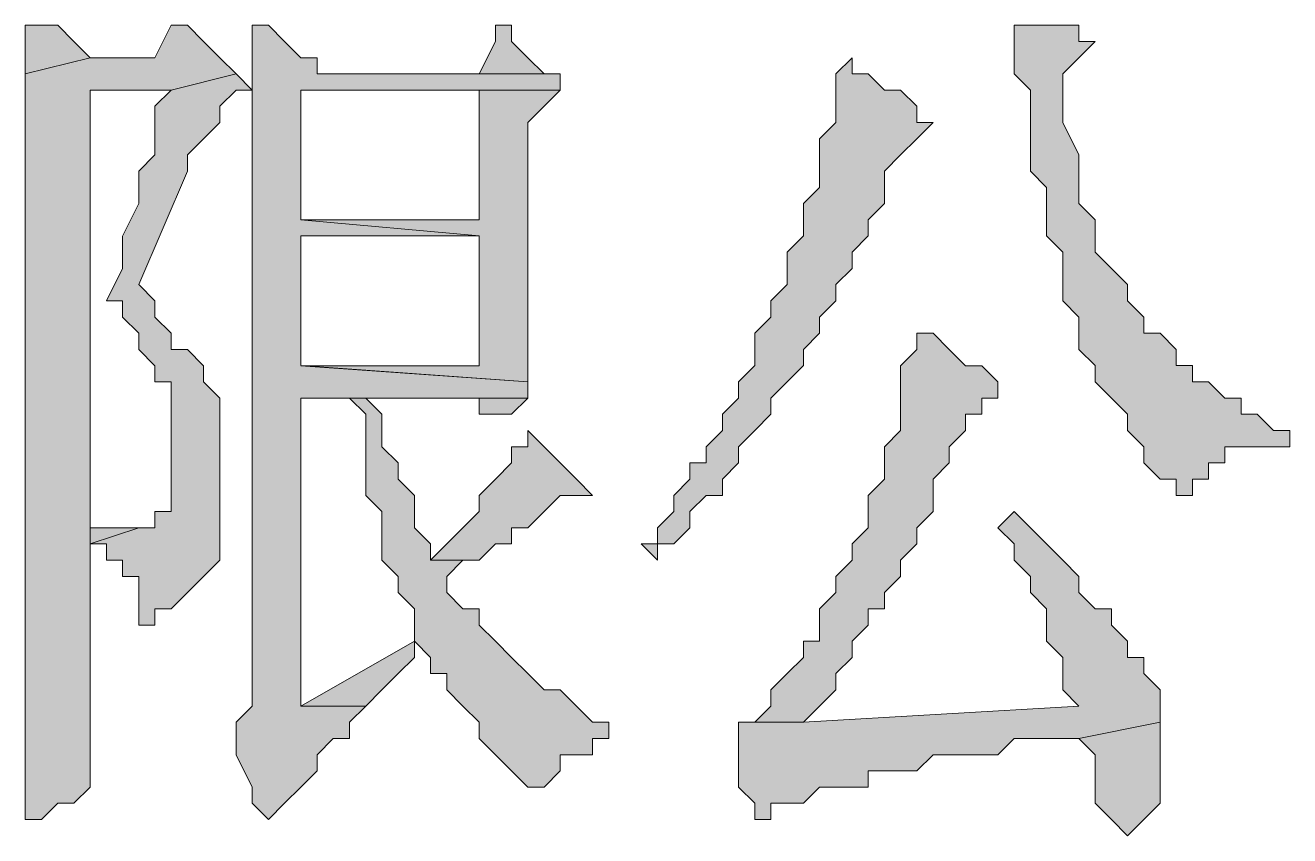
# Model space of a CAD drawing. Header units: millimetres. Extents: x 6 to 291, y 4 to 206.
# Drawn here: x 125.222 to 128.524, y 10.16 to 12.277 of the extents above; entities that cross this region are included whole.
import ezdxf

# ---------------------------------------------------------------- set-up
doc = ezdxf.new("R2010")
doc.units = ezdxf.units.MM
doc.layers.add('C00-00-00', color=7, linetype='Continuous')

msp = doc.modelspace()

# ---------------------------------------------------------------- hatches: boundary and pattern name
at = {"layer": 'C00-00-00'}
h = msp.add_hatch(color=256, dxfattribs=at)
h.dxf.hatch_style = 2
h.paths.add_polyline_path([(125.222, 12.276673), (125.222, 12.149673), (125.391333, 12.192006), (125.349, 12.23434), (125.306666, 12.276673), (125.264333, 12.276673)])
h = msp.add_hatch(color=256, dxfattribs=at)
h.dxf.hatch_style = 2
h.paths.add_polyline_path([(125.222, 12.276673), (125.222, 12.149673), (125.391333, 12.192006), (125.349, 12.23434), (125.306666, 12.276673), (125.264333, 12.276673)])
h = msp.add_hatch(color=256, dxfattribs=at)
h.dxf.hatch_style = 2
h.paths.add_polyline_path([(125.645335, 12.276673), (125.603001, 12.276673), (125.560668, 12.192006), (125.391335, 12.192006), (125.222001, 12.149673), (125.222001, 10.20234), (125.264335, 10.20234), (125.306668, 10.244673), (125.349001, 10.244673), (125.391335, 10.287006), (125.391335, 12.10734), (125.603001, 12.10734), (125.772335, 12.149673), (125.730001, 12.192006), (125.687668, 12.23434)])
h = msp.add_hatch(color=256, dxfattribs=at)
h.dxf.hatch_style = 2
h.paths.add_polyline_path([(125.645335, 12.276673), (125.603001, 12.276673), (125.560668, 12.192006), (125.391335, 12.192006), (125.222001, 12.149673), (125.222001, 10.20234), (125.264335, 10.20234), (125.306668, 10.244673), (125.349001, 10.244673), (125.391335, 10.287006), (125.391335, 12.10734), (125.603001, 12.10734), (125.772335, 12.149673), (125.730001, 12.192006), (125.687668, 12.23434)])
h = msp.add_hatch(color=256, dxfattribs=at)
h.dxf.hatch_style = 2
h.paths.add_polyline_path([(125.814664, 12.276673), (125.814664, 10.498673), (125.77233, 10.45634), (125.77233, 10.414006), (125.77233, 10.371673), (125.814664, 10.287006), (125.814664, 10.244673), (125.856997, 10.20234), (125.89933, 10.244673), (125.941664, 10.287006), (125.983997, 10.32934), (125.983997, 10.371673), (126.02633, 10.414006), (126.068664, 10.414006), (126.068664, 10.45634), (126.110997, 10.498673), (125.941664, 10.498673), (125.941664, 11.303006), (126.53433, 11.303006), (126.53433, 11.34534), (125.941664, 11.387673), (125.941664, 11.72634), (126.40733, 11.72634), (125.941664, 11.768673), (125.941664, 12.10734), (126.40733, 12.10734), (126.618997, 12.10734), (126.618997, 12.149673), (126.576664, 12.149673), (125.983997, 12.149673), (125.983997, 12.192006), (125.941664, 12.192006), (125.89933, 12.23434), (125.856997, 12.276673)])
h = msp.add_hatch(color=256, dxfattribs=at)
h.dxf.hatch_style = 2
h.paths.add_polyline_path([(125.814664, 12.276673), (125.814664, 10.498673), (125.77233, 10.45634), (125.77233, 10.414006), (125.77233, 10.371673), (125.814664, 10.287006), (125.814664, 10.244673), (125.856997, 10.20234), (125.89933, 10.244673), (125.941664, 10.287006), (125.983997, 10.32934), (125.983997, 10.371673), (126.02633, 10.414006), (126.068664, 10.414006), (126.068664, 10.45634), (126.110997, 10.498673), (125.941664, 10.498673), (125.941664, 11.303006), (126.53433, 11.303006), (126.53433, 11.34534), (125.941664, 11.387673), (125.941664, 11.72634), (126.40733, 11.72634), (125.941664, 11.768673), (125.941664, 12.10734), (126.40733, 12.10734), (126.618997, 12.10734), (126.618997, 12.149673), (126.576664, 12.149673), (125.983997, 12.149673), (125.983997, 12.192006), (125.941664, 12.192006), (125.89933, 12.23434), (125.856997, 12.276673)])
h = msp.add_hatch(color=256, dxfattribs=at)
h.dxf.hatch_style = 2
h.paths.add_polyline_path([(126.44967, 12.276673), (126.44967, 12.23434), (126.407337, 12.149673), (125.984003, 12.149673), (126.57667, 12.149673), (126.534337, 12.192006), (126.492003, 12.23434), (126.492003, 12.276673)])
h = msp.add_hatch(color=256, dxfattribs=at)
h.dxf.hatch_style = 2
h.paths.add_polyline_path([(126.44967, 12.276673), (126.44967, 12.23434), (126.407337, 12.149673), (125.984003, 12.149673), (126.57667, 12.149673), (126.534337, 12.192006), (126.492003, 12.23434), (126.492003, 12.276673)])
h = msp.add_hatch(color=256, dxfattribs=at)
h.dxf.hatch_style = 2
h.paths.add_polyline_path([(127.804336, 12.276673), (127.804336, 12.192006), (127.804336, 12.149673), (127.846669, 12.10734), (127.846669, 12.022673), (127.846669, 11.98034), (127.846669, 11.895673), (127.889002, 11.85334), (127.889002, 11.768673), (127.889002, 11.72634), (127.931336, 11.684006), (127.931336, 11.59934), (127.931336, 11.557006), (127.973669, 11.514673), (127.973669, 11.47234), (127.973669, 11.430006), (128.016002, 11.387673), (128.016002, 11.34534), (128.058336, 11.303006), (128.100669, 11.260673), (128.100669, 11.21834), (128.143002, 11.176006), (128.143002, 11.133673), (128.185336, 11.09134), (128.227669, 11.09134), (128.227669, 11.049006), (128.270002, 11.049006), (128.270002, 11.09134), (128.312336, 11.09134), (128.312336, 11.133673), (128.354669, 11.133673), (128.354669, 11.176006), (128.524002, 11.176006), (128.524002, 11.21834), (128.481669, 11.21834), (128.439336, 11.260673), (128.397002, 11.260673), (128.397002, 11.303006), (128.354669, 11.303006), (128.312336, 11.34534), (128.270002, 11.34534), (128.270002, 11.387673), (128.227669, 11.387673), (128.227669, 11.430006), (128.185336, 11.47234), (128.143002, 11.47234), (128.143002, 11.514673), (128.100669, 11.557006), (128.100669, 11.59934), (128.058336, 11.641673), (128.016002, 11.684006), (128.016002, 11.72634), (128.016002, 11.768673), (127.973669, 11.811006), (127.973669, 11.85334), (127.973669, 11.895673), (127.973669, 11.938006), (127.931336, 12.022673), (127.931336, 12.065006), (127.931336, 12.10734), (127.931336, 12.149673), (127.973669, 12.192006), (128.016002, 12.23434), (127.973669, 12.23434), (127.973669, 12.276673), (127.889002, 12.276673), (127.846669, 12.276673)])
h = msp.add_hatch(color=256, dxfattribs=at)
h.dxf.hatch_style = 2
h.paths.add_polyline_path([(127.804336, 12.276673), (127.804336, 12.192006), (127.804336, 12.149673), (127.846669, 12.10734), (127.846669, 12.022673), (127.846669, 11.98034), (127.846669, 11.895673), (127.889002, 11.85334), (127.889002, 11.768673), (127.889002, 11.72634), (127.931336, 11.684006), (127.931336, 11.59934), (127.931336, 11.557006), (127.973669, 11.514673), (127.973669, 11.47234), (127.973669, 11.430006), (128.016002, 11.387673), (128.016002, 11.34534), (128.058336, 11.303006), (128.100669, 11.260673), (128.100669, 11.21834), (128.143002, 11.176006), (128.143002, 11.133673), (128.185336, 11.09134), (128.227669, 11.09134), (128.227669, 11.049006), (128.270002, 11.049006), (128.270002, 11.09134), (128.312336, 11.09134), (128.312336, 11.133673), (128.354669, 11.133673), (128.354669, 11.176006), (128.524002, 11.176006), (128.524002, 11.21834), (128.481669, 11.21834), (128.439336, 11.260673), (128.397002, 11.260673), (128.397002, 11.303006), (128.354669, 11.303006), (128.312336, 11.34534), (128.270002, 11.34534), (128.270002, 11.387673), (128.227669, 11.387673), (128.227669, 11.430006), (128.185336, 11.47234), (128.143002, 11.47234), (128.143002, 11.514673), (128.100669, 11.557006), (128.100669, 11.59934), (128.058336, 11.641673), (128.016002, 11.684006), (128.016002, 11.72634), (128.016002, 11.768673), (127.973669, 11.811006), (127.973669, 11.85334), (127.973669, 11.895673), (127.973669, 11.938006), (127.931336, 12.022673), (127.931336, 12.065006), (127.931336, 12.10734), (127.931336, 12.149673), (127.973669, 12.192006), (128.016002, 12.23434), (127.973669, 12.23434), (127.973669, 12.276673), (127.889002, 12.276673), (127.846669, 12.276673)])
h = msp.add_hatch(color=256, dxfattribs=at)
h.dxf.hatch_style = 2
h.paths.add_polyline_path([(127.381001, 12.192004), (127.338667, 12.149671), (127.338667, 12.107338), (127.338667, 12.065004), (127.338667, 12.022671), (127.296334, 11.980338), (127.296334, 11.938004), (127.296334, 11.895671), (127.296334, 11.853338), (127.254001, 11.811004), (127.254001, 11.768671), (127.254001, 11.726338), (127.211667, 11.684004), (127.211667, 11.641671), (127.211667, 11.599338), (127.169334, 11.557004), (127.169334, 11.514671), (127.127001, 11.472338), (127.127001, 11.430004), (127.127001, 11.387671), (127.084667, 11.345338), (127.084667, 11.303004), (127.042334, 11.260671), (127.042334, 11.218338), (127.000001, 11.176004), (127.000001, 11.133671), (126.957667, 11.133671), (126.957667, 11.091338), (126.915334, 11.049004), (126.915334, 11.006671), (126.873001, 10.964338), (126.873001, 10.922004), (126.830667, 10.922004), (126.873001, 10.879671), (126.873001, 10.922004), (126.915334, 10.922004), (126.957667, 10.964338), (126.957667, 11.006671), (127.000001, 11.049004), (127.042334, 11.049004), (127.042334, 11.091338), (127.084667, 11.133671), (127.084667, 11.176004), (127.127001, 11.218338), (127.169334, 11.260671), (127.169334, 11.303004), (127.211667, 11.345338), (127.254001, 11.387671), (127.254001, 11.430004), (127.296334, 11.472338), (127.296334, 11.514671), (127.338667, 11.557004), (127.338667, 11.599338), (127.381001, 11.641671), (127.381001, 11.684004), (127.423334, 11.726338), (127.423334, 11.768671), (127.465667, 11.811004), (127.465667, 11.895671), (127.508001, 11.938004), (127.550334, 11.980338), (127.592667, 12.022671), (127.550334, 12.022671), (127.550334, 12.065004), (127.508001, 12.107338), (127.465667, 12.107338), (127.423334, 12.149671), (127.381001, 12.149671)])
h = msp.add_hatch(color=256, dxfattribs=at)
h.dxf.hatch_style = 2
h.paths.add_polyline_path([(127.381001, 12.192004), (127.338667, 12.149671), (127.338667, 12.107338), (127.338667, 12.065004), (127.338667, 12.022671), (127.296334, 11.980338), (127.296334, 11.938004), (127.296334, 11.895671), (127.296334, 11.853338), (127.254001, 11.811004), (127.254001, 11.768671), (127.254001, 11.726338), (127.211667, 11.684004), (127.211667, 11.641671), (127.211667, 11.599338), (127.169334, 11.557004), (127.169334, 11.514671), (127.127001, 11.472338), (127.127001, 11.430004), (127.127001, 11.387671), (127.084667, 11.345338), (127.084667, 11.303004), (127.042334, 11.260671), (127.042334, 11.218338), (127.000001, 11.176004), (127.000001, 11.133671), (126.957667, 11.133671), (126.957667, 11.091338), (126.915334, 11.049004), (126.915334, 11.006671), (126.873001, 10.964338), (126.873001, 10.922004), (126.830667, 10.922004), (126.873001, 10.879671), (126.873001, 10.922004), (126.915334, 10.922004), (126.957667, 10.964338), (126.957667, 11.006671), (127.000001, 11.049004), (127.042334, 11.049004), (127.042334, 11.091338), (127.084667, 11.133671), (127.084667, 11.176004), (127.127001, 11.218338), (127.169334, 11.260671), (127.169334, 11.303004), (127.211667, 11.345338), (127.254001, 11.387671), (127.254001, 11.430004), (127.296334, 11.472338), (127.296334, 11.514671), (127.338667, 11.557004), (127.338667, 11.599338), (127.381001, 11.641671), (127.381001, 11.684004), (127.423334, 11.726338), (127.423334, 11.768671), (127.465667, 11.811004), (127.465667, 11.895671), (127.508001, 11.938004), (127.550334, 11.980338), (127.592667, 12.022671), (127.550334, 12.022671), (127.550334, 12.065004), (127.508001, 12.107338), (127.465667, 12.107338), (127.423334, 12.149671), (127.381001, 12.149671)])
h = msp.add_hatch(color=256, dxfattribs=at)
h.dxf.hatch_style = 2
h.paths.add_polyline_path([(125.772329, 12.149662), (125.602996, 12.107329), (125.560663, 12.064995), (125.560663, 12.022662), (125.560663, 11.937995), (125.518329, 11.895662), (125.518329, 11.853329), (125.518329, 11.810995), (125.475996, 11.726329), (125.475996, 11.683995), (125.475996, 11.641662), (125.433663, 11.556995), (125.475996, 11.556995), (125.475996, 11.514662), (125.518329, 11.472329), (125.518329, 11.429995), (125.560663, 11.387662), (125.560663, 11.345329), (125.602996, 11.345329), (125.602996, 11.260662), (125.602996, 11.175995), (125.602996, 11.133662), (125.602996, 11.048995), (125.602996, 11.006662), (125.560663, 11.006662), (125.560663, 10.964329), (125.518329, 10.964329), (125.391329, 10.921995), (125.433663, 10.921995), (125.433663, 10.879662), (125.475996, 10.879662), (125.475996, 10.837329), (125.518329, 10.837329), (125.518329, 10.752662), (125.518329, 10.710329), (125.560663, 10.710329), (125.560663, 10.752662), (125.602996, 10.752662), (125.645329, 10.794995), (125.687663, 10.837329), (125.729996, 10.879662), (125.729996, 10.921995), (125.729996, 11.218329), (125.729996, 11.260662), (125.729996, 11.302995), (125.687663, 11.345329), (125.687663, 11.387662), (125.645329, 11.429995), (125.602996, 11.429995), (125.602996, 11.472329), (125.560663, 11.514662), (125.560663, 11.556995), (125.518329, 11.599329), (125.645329, 11.895662), (125.645329, 11.937995), (125.687663, 11.980329), (125.729996, 12.022662), (125.729996, 12.064995), (125.772329, 12.107329), (125.814663, 12.107329)])
h = msp.add_hatch(color=256, dxfattribs=at)
h.dxf.hatch_style = 2
h.paths.add_polyline_path([(125.772329, 12.149662), (125.602996, 12.107329), (125.560663, 12.064995), (125.560663, 12.022662), (125.560663, 11.937995), (125.518329, 11.895662), (125.518329, 11.853329), (125.518329, 11.810995), (125.475996, 11.726329), (125.475996, 11.683995), (125.475996, 11.641662), (125.433663, 11.556995), (125.475996, 11.556995), (125.475996, 11.514662), (125.518329, 11.472329), (125.518329, 11.429995), (125.560663, 11.387662), (125.560663, 11.345329), (125.602996, 11.345329), (125.602996, 11.260662), (125.602996, 11.175995), (125.602996, 11.133662), (125.602996, 11.048995), (125.602996, 11.006662), (125.560663, 11.006662), (125.560663, 10.964329), (125.518329, 10.964329), (125.391329, 10.921995), (125.433663, 10.921995), (125.433663, 10.879662), (125.475996, 10.879662), (125.475996, 10.837329), (125.518329, 10.837329), (125.518329, 10.752662), (125.518329, 10.710329), (125.560663, 10.710329), (125.560663, 10.752662), (125.602996, 10.752662), (125.645329, 10.794995), (125.687663, 10.837329), (125.729996, 10.879662), (125.729996, 10.921995), (125.729996, 11.218329), (125.729996, 11.260662), (125.729996, 11.302995), (125.687663, 11.345329), (125.687663, 11.387662), (125.645329, 11.429995), (125.602996, 11.429995), (125.602996, 11.472329), (125.560663, 11.514662), (125.560663, 11.556995), (125.518329, 11.599329), (125.645329, 11.895662), (125.645329, 11.937995), (125.687663, 11.980329), (125.729996, 12.022662), (125.729996, 12.064995), (125.772329, 12.107329), (125.814663, 12.107329)])
h = msp.add_hatch(color=256, dxfattribs=at)
h.dxf.hatch_style = 2
h.paths.add_polyline_path([(126.618999, 12.107336), (126.407333, 12.107336), (126.407333, 11.768669), (125.941666, 11.768669), (126.407333, 11.726336), (126.407333, 11.387669), (125.941666, 11.387669), (126.534333, 11.345336), (126.534333, 12.022669), (126.576666, 12.065002)])
h = msp.add_hatch(color=256, dxfattribs=at)
h.dxf.hatch_style = 2
h.paths.add_polyline_path([(126.618999, 12.107336), (126.407333, 12.107336), (126.407333, 11.768669), (125.941666, 11.768669), (126.407333, 11.726336), (126.407333, 11.387669), (125.941666, 11.387669), (126.534333, 11.345336), (126.534333, 12.022669), (126.576666, 12.065002)])
h = msp.add_hatch(color=256, dxfattribs=at)
h.dxf.hatch_style = 2
h.paths.add_polyline_path([(127.55033, 11.472329), (127.55033, 11.429996), (127.507997, 11.387663), (127.507997, 11.345329), (127.507997, 11.260663), (127.507997, 11.218329), (127.465663, 11.175996), (127.465663, 11.133663), (127.465663, 11.091329), (127.42333, 11.048996), (127.42333, 11.006663), (127.42333, 10.964329), (127.380997, 10.921996), (127.380997, 10.879663), (127.338663, 10.837329), (127.338663, 10.794996), (127.29633, 10.752663), (127.29633, 10.710329), (127.29633, 10.667996), (127.253997, 10.667996), (127.253997, 10.625663), (127.211663, 10.583329), (127.16933, 10.540996), (127.16933, 10.498663), (127.126997, 10.456329), (127.253997, 10.456329), (127.29633, 10.498663), (127.338663, 10.540996), (127.338663, 10.583329), (127.380997, 10.625663), (127.380997, 10.667996), (127.42333, 10.710329), (127.42333, 10.752663), (127.465663, 10.752663), (127.465663, 10.794996), (127.507997, 10.837329), (127.507997, 10.879663), (127.55033, 10.921996), (127.55033, 10.964329), (127.592663, 11.006663), (127.592663, 11.048996), (127.592663, 11.091329), (127.634997, 11.133663), (127.634997, 11.175996), (127.67733, 11.218329), (127.67733, 11.260663), (127.719663, 11.260663), (127.719663, 11.302996), (127.761997, 11.302996), (127.761997, 11.345329), (127.719663, 11.387663), (127.67733, 11.387663), (127.634997, 11.429996), (127.592663, 11.472329)])
h = msp.add_hatch(color=256, dxfattribs=at)
h.dxf.hatch_style = 2
h.paths.add_polyline_path([(127.55033, 11.472329), (127.55033, 11.429996), (127.507997, 11.387663), (127.507997, 11.345329), (127.507997, 11.260663), (127.507997, 11.218329), (127.465663, 11.175996), (127.465663, 11.133663), (127.465663, 11.091329), (127.42333, 11.048996), (127.42333, 11.006663), (127.42333, 10.964329), (127.380997, 10.921996), (127.380997, 10.879663), (127.338663, 10.837329), (127.338663, 10.794996), (127.29633, 10.752663), (127.29633, 10.710329), (127.29633, 10.667996), (127.253997, 10.667996), (127.253997, 10.625663), (127.211663, 10.583329), (127.16933, 10.540996), (127.16933, 10.498663), (127.126997, 10.456329), (127.253997, 10.456329), (127.29633, 10.498663), (127.338663, 10.540996), (127.338663, 10.583329), (127.380997, 10.625663), (127.380997, 10.667996), (127.42333, 10.710329), (127.42333, 10.752663), (127.465663, 10.752663), (127.465663, 10.794996), (127.507997, 10.837329), (127.507997, 10.879663), (127.55033, 10.921996), (127.55033, 10.964329), (127.592663, 11.006663), (127.592663, 11.048996), (127.592663, 11.091329), (127.634997, 11.133663), (127.634997, 11.175996), (127.67733, 11.218329), (127.67733, 11.260663), (127.719663, 11.260663), (127.719663, 11.302996), (127.761997, 11.302996), (127.761997, 11.345329), (127.719663, 11.387663), (127.67733, 11.387663), (127.634997, 11.429996), (127.592663, 11.472329)])
h = msp.add_hatch(color=256, dxfattribs=at)
h.dxf.hatch_style = 2
h.paths.add_polyline_path([(126.111004, 11.303008), (126.068671, 11.303008), (126.111004, 11.260675), (126.111004, 11.133675), (126.111004, 11.091342), (126.111004, 11.049008), (126.153337, 11.006675), (126.153337, 10.964342), (126.153337, 10.879675), (126.195671, 10.837342), (126.195671, 10.795008), (126.238004, 10.752675), (126.238004, 10.710342), (126.238004, 10.668008), (126.280337, 10.625675), (126.280337, 10.583342), (126.322671, 10.583342), (126.322671, 10.541008), (126.365004, 10.498675), (126.407337, 10.456342), (126.407337, 10.414008), (126.449671, 10.371675), (126.492004, 10.329342), (126.534337, 10.287008), (126.576671, 10.287008), (126.619004, 10.329342), (126.619004, 10.371675), (126.661337, 10.371675), (126.703671, 10.371675), (126.703671, 10.414008), (126.746004, 10.414008), (126.746004, 10.456342), (126.703671, 10.456342), (126.661337, 10.498675), (126.619004, 10.541008), (126.576671, 10.541008), (126.534337, 10.583342), (126.492004, 10.625675), (126.449671, 10.668008), (126.407337, 10.710342), (126.407337, 10.752675), (126.365004, 10.752675), (126.322671, 10.795008), (126.322671, 10.837342), (126.365004, 10.879675), (126.280337, 10.879675), (126.280337, 10.922008), (126.238004, 10.964342), (126.238004, 11.006675), (126.238004, 11.049008), (126.195671, 11.091342), (126.195671, 11.133675), (126.153337, 11.176008), (126.153337, 11.218342), (126.153337, 11.260675)])
h = msp.add_hatch(color=256, dxfattribs=at)
h.dxf.hatch_style = 2
h.paths.add_polyline_path([(126.111004, 11.303008), (126.068671, 11.303008), (126.111004, 11.260675), (126.111004, 11.133675), (126.111004, 11.091342), (126.111004, 11.049008), (126.153337, 11.006675), (126.153337, 10.964342), (126.153337, 10.879675), (126.195671, 10.837342), (126.195671, 10.795008), (126.238004, 10.752675), (126.238004, 10.710342), (126.238004, 10.668008), (126.280337, 10.625675), (126.280337, 10.583342), (126.322671, 10.583342), (126.322671, 10.541008), (126.365004, 10.498675), (126.407337, 10.456342), (126.407337, 10.414008), (126.449671, 10.371675), (126.492004, 10.329342), (126.534337, 10.287008), (126.576671, 10.287008), (126.619004, 10.329342), (126.619004, 10.371675), (126.661337, 10.371675), (126.703671, 10.371675), (126.703671, 10.414008), (126.746004, 10.414008), (126.746004, 10.456342), (126.703671, 10.456342), (126.661337, 10.498675), (126.619004, 10.541008), (126.576671, 10.541008), (126.534337, 10.583342), (126.492004, 10.625675), (126.449671, 10.668008), (126.407337, 10.710342), (126.407337, 10.752675), (126.365004, 10.752675), (126.322671, 10.795008), (126.322671, 10.837342), (126.365004, 10.879675), (126.280337, 10.879675), (126.280337, 10.922008), (126.238004, 10.964342), (126.238004, 11.006675), (126.238004, 11.049008), (126.195671, 11.091342), (126.195671, 11.133675), (126.153337, 11.176008), (126.153337, 11.218342), (126.153337, 11.260675)])
h = msp.add_hatch(color=256, dxfattribs=at)
h.dxf.hatch_style = 2
h.paths.add_polyline_path([(126.534331, 11.303008), (126.407331, 11.303008), (126.407331, 11.260675), (126.449664, 11.260675), (126.491997, 11.260675)])
h = msp.add_hatch(color=256, dxfattribs=at)
h.dxf.hatch_style = 2
h.paths.add_polyline_path([(126.534331, 11.303008), (126.407331, 11.303008), (126.407331, 11.260675), (126.449664, 11.260675), (126.491997, 11.260675)])
h = msp.add_hatch(color=256, dxfattribs=at)
h.dxf.hatch_style = 2
h.paths.add_polyline_path([(126.534331, 11.21834), (126.534331, 11.176006), (126.491997, 11.176006), (126.491997, 11.133673), (126.449664, 11.09134), (126.407331, 11.049006), (126.407331, 11.006673), (126.364997, 10.96434), (126.322664, 10.922006), (126.280331, 10.879673), (126.364997, 10.879673), (126.407331, 10.879673), (126.449664, 10.922006), (126.491997, 10.922006), (126.491997, 10.96434), (126.534331, 10.96434), (126.576664, 11.006673), (126.618997, 11.049006), (126.661331, 11.049006), (126.703664, 11.049006), (126.661331, 11.09134), (126.618997, 11.133673), (126.576664, 11.176006)])
h = msp.add_hatch(color=256, dxfattribs=at)
h.dxf.hatch_style = 2
h.paths.add_polyline_path([(126.534331, 11.21834), (126.534331, 11.176006), (126.491997, 11.176006), (126.491997, 11.133673), (126.449664, 11.09134), (126.407331, 11.049006), (126.407331, 11.006673), (126.364997, 10.96434), (126.322664, 10.922006), (126.280331, 10.879673), (126.364997, 10.879673), (126.407331, 10.879673), (126.449664, 10.922006), (126.491997, 10.922006), (126.491997, 10.96434), (126.534331, 10.96434), (126.576664, 11.006673), (126.618997, 11.049006), (126.661331, 11.049006), (126.703664, 11.049006), (126.661331, 11.09134), (126.618997, 11.133673), (126.576664, 11.176006)])
h = msp.add_hatch(color=256, dxfattribs=at)
h.dxf.hatch_style = 2
h.paths.add_polyline_path([(127.804336, 11.006676), (127.762002, 10.964343), (127.804336, 10.92201), (127.804336, 10.879676), (127.846669, 10.837343), (127.846669, 10.79501), (127.889002, 10.752676), (127.889002, 10.710343), (127.889002, 10.66801), (127.931336, 10.625676), (127.931336, 10.583343), (127.931336, 10.54101), (127.973669, 10.498676), (127.254002, 10.456343), (127.127002, 10.456343), (127.084669, 10.456343), (127.084669, 10.371676), (127.084669, 10.329343), (127.084669, 10.28701), (127.127002, 10.244676), (127.127002, 10.202343), (127.169336, 10.202343), (127.169336, 10.244676), (127.211669, 10.244676), (127.254002, 10.244676), (127.296336, 10.28701), (127.338669, 10.28701), (127.423336, 10.28701), (127.423336, 10.329343), (127.465669, 10.329343), (127.508002, 10.329343), (127.550336, 10.329343), (127.592669, 10.371676), (127.677336, 10.371676), (127.719669, 10.371676), (127.762002, 10.371676), (127.804336, 10.41401), (127.889002, 10.41401), (127.931336, 10.41401), (127.973669, 10.41401), (128.185336, 10.456343), (128.185336, 10.498676), (128.185336, 10.54101), (128.143002, 10.583343), (128.143002, 10.625676), (128.100669, 10.625676), (128.100669, 10.66801), (128.058336, 10.710343), (128.058336, 10.752676), (128.016002, 10.752676), (127.973669, 10.79501), (127.973669, 10.837343), (127.931336, 10.879676), (127.889002, 10.92201), (127.846669, 10.964343)])
h = msp.add_hatch(color=256, dxfattribs=at)
h.dxf.hatch_style = 2
h.paths.add_polyline_path([(127.804336, 11.006676), (127.762002, 10.964343), (127.804336, 10.92201), (127.804336, 10.879676), (127.846669, 10.837343), (127.846669, 10.79501), (127.889002, 10.752676), (127.889002, 10.710343), (127.889002, 10.66801), (127.931336, 10.625676), (127.931336, 10.583343), (127.931336, 10.54101), (127.973669, 10.498676), (127.254002, 10.456343), (127.127002, 10.456343), (127.084669, 10.456343), (127.084669, 10.371676), (127.084669, 10.329343), (127.084669, 10.28701), (127.127002, 10.244676), (127.127002, 10.202343), (127.169336, 10.202343), (127.169336, 10.244676), (127.211669, 10.244676), (127.254002, 10.244676), (127.296336, 10.28701), (127.338669, 10.28701), (127.423336, 10.28701), (127.423336, 10.329343), (127.465669, 10.329343), (127.508002, 10.329343), (127.550336, 10.329343), (127.592669, 10.371676), (127.677336, 10.371676), (127.719669, 10.371676), (127.762002, 10.371676), (127.804336, 10.41401), (127.889002, 10.41401), (127.931336, 10.41401), (127.973669, 10.41401), (128.185336, 10.456343), (128.185336, 10.498676), (128.185336, 10.54101), (128.143002, 10.583343), (128.143002, 10.625676), (128.100669, 10.625676), (128.100669, 10.66801), (128.058336, 10.710343), (128.058336, 10.752676), (128.016002, 10.752676), (127.973669, 10.79501), (127.973669, 10.837343), (127.931336, 10.879676), (127.889002, 10.92201), (127.846669, 10.964343)])
h = msp.add_hatch(color=256, dxfattribs=at)
h.dxf.hatch_style = 2
h.paths.add_polyline_path([(125.391337, 10.964334), (125.391337, 10.922008), (125.518332, 10.964334), (125.475997, 10.964334), (125.433663, 10.964334)])
h = msp.add_hatch(color=256, dxfattribs=at)
h.dxf.hatch_style = 2
h.paths.add_polyline_path([(125.391337, 10.964334), (125.391337, 10.922008), (125.518332, 10.964334), (125.475997, 10.964334), (125.433663, 10.964334)])
h = msp.add_hatch(color=256, dxfattribs=at)
h.dxf.hatch_style = 2
h.paths.add_polyline_path([(126.237999, 10.668002), (125.941665, 10.498669), (126.110999, 10.498669), (126.153332, 10.541002), (126.195665, 10.583335), (126.237999, 10.625669)])
h = msp.add_hatch(color=256, dxfattribs=at)
h.dxf.hatch_style = 2
h.paths.add_polyline_path([(126.237999, 10.668002), (125.941665, 10.498669), (126.110999, 10.498669), (126.153332, 10.541002), (126.195665, 10.583335), (126.237999, 10.625669)])
h = msp.add_hatch(color=256, dxfattribs=at)
h.dxf.hatch_style = 2
h.paths.add_polyline_path([(128.185336, 10.456338), (127.97367, 10.414005), (128.016003, 10.371672), (128.016003, 10.287005), (128.016003, 10.244672), (128.058336, 10.202338), (128.10067, 10.160005), (128.143003, 10.202338), (128.185336, 10.244672), (128.185336, 10.287005), (128.185336, 10.329338)])
h = msp.add_hatch(color=256, dxfattribs=at)
h.dxf.hatch_style = 2
h.paths.add_polyline_path([(128.185336, 10.456338), (127.97367, 10.414005), (128.016003, 10.371672), (128.016003, 10.287005), (128.016003, 10.244672), (128.058336, 10.202338), (128.10067, 10.160005), (128.143003, 10.202338), (128.185336, 10.244672), (128.185336, 10.287005), (128.185336, 10.329338)])

# ---------------------------------------------------------------- linework, layer by layer
at = {"layer": 'C00-00-00', "lineweight": 13}
for points in [[(125.222, 12.276673), (125.222, 12.149673), (125.391333, 12.192006), (125.349, 12.23434), (125.306666, 12.276673), (125.264333, 12.276673)], [(125.222, 12.276673), (125.222, 12.149673), (125.391333, 12.192006), (125.349, 12.23434), (125.306666, 12.276673), (125.264333, 12.276673)], [(125.645335, 12.276673), (125.603001, 12.276673), (125.560668, 12.192006), (125.391335, 12.192006), (125.222001, 12.149673), (125.222001, 10.20234), (125.264335, 10.20234), (125.306668, 10.244673), (125.349001, 10.244673), (125.391335, 10.287006), (125.391335, 12.10734), (125.603001, 12.10734), (125.772335, 12.149673), (125.730001, 12.192006), (125.687668, 12.23434)], [(125.645335, 12.276673), (125.603001, 12.276673), (125.560668, 12.192006), (125.391335, 12.192006), (125.222001, 12.149673), (125.222001, 10.20234), (125.264335, 10.20234), (125.306668, 10.244673), (125.349001, 10.244673), (125.391335, 10.287006), (125.391335, 12.10734), (125.603001, 12.10734), (125.772335, 12.149673), (125.730001, 12.192006), (125.687668, 12.23434)], [(125.814664, 12.276673), (125.814664, 10.498673), (125.77233, 10.45634), (125.77233, 10.414006), (125.77233, 10.371673), (125.814664, 10.287006), (125.814664, 10.244673), (125.856997, 10.20234), (125.89933, 10.244673), (125.941664, 10.287006), (125.983997, 10.32934), (125.983997, 10.371673), (126.02633, 10.414006), (126.068664, 10.414006), (126.068664, 10.45634), (126.110997, 10.498673), (125.941664, 10.498673), (125.941664, 11.303006), (126.53433, 11.303006), (126.53433, 11.34534), (125.941664, 11.387673), (125.941664, 11.72634), (126.40733, 11.72634), (125.941664, 11.768673), (125.941664, 12.10734), (126.40733, 12.10734), (126.618997, 12.10734), (126.618997, 12.149673), (126.576664, 12.149673), (125.983997, 12.149673), (125.983997, 12.192006), (125.941664, 12.192006), (125.89933, 12.23434), (125.856997, 12.276673)], [(125.814664, 12.276673), (125.814664, 10.498673), (125.77233, 10.45634), (125.77233, 10.414006), (125.77233, 10.371673), (125.814664, 10.287006), (125.814664, 10.244673), (125.856997, 10.20234), (125.89933, 10.244673), (125.941664, 10.287006), (125.983997, 10.32934), (125.983997, 10.371673), (126.02633, 10.414006), (126.068664, 10.414006), (126.068664, 10.45634), (126.110997, 10.498673), (125.941664, 10.498673), (125.941664, 11.303006), (126.53433, 11.303006), (126.53433, 11.34534), (125.941664, 11.387673), (125.941664, 11.72634), (126.40733, 11.72634), (125.941664, 11.768673), (125.941664, 12.10734), (126.40733, 12.10734), (126.618997, 12.10734), (126.618997, 12.149673), (126.576664, 12.149673), (125.983997, 12.149673), (125.983997, 12.192006), (125.941664, 12.192006), (125.89933, 12.23434), (125.856997, 12.276673)], [(126.44967, 12.276673), (126.44967, 12.23434), (126.407337, 12.149673), (125.984003, 12.149673), (126.57667, 12.149673), (126.534337, 12.192006), (126.492003, 12.23434), (126.492003, 12.276673)], [(126.44967, 12.276673), (126.44967, 12.23434), (126.407337, 12.149673), (125.984003, 12.149673), (126.57667, 12.149673), (126.534337, 12.192006), (126.492003, 12.23434), (126.492003, 12.276673)], [(127.804336, 12.276673), (127.804336, 12.192006), (127.804336, 12.149673), (127.846669, 12.10734), (127.846669, 12.022673), (127.846669, 11.98034), (127.846669, 11.895673), (127.889002, 11.85334), (127.889002, 11.768673), (127.889002, 11.72634), (127.931336, 11.684006), (127.931336, 11.59934), (127.931336, 11.557006), (127.973669, 11.514673), (127.973669, 11.47234), (127.973669, 11.430006), (128.016002, 11.387673), (128.016002, 11.34534), (128.058336, 11.303006), (128.100669, 11.260673), (128.100669, 11.21834), (128.143002, 11.176006), (128.143002, 11.133673), (128.185336, 11.09134), (128.227669, 11.09134), (128.227669, 11.049006), (128.270002, 11.049006), (128.270002, 11.09134), (128.312336, 11.09134), (128.312336, 11.133673), (128.354669, 11.133673), (128.354669, 11.176006), (128.524002, 11.176006), (128.524002, 11.21834), (128.481669, 11.21834), (128.439336, 11.260673), (128.397002, 11.260673), (128.397002, 11.303006), (128.354669, 11.303006), (128.312336, 11.34534), (128.270002, 11.34534), (128.270002, 11.387673), (128.227669, 11.387673), (128.227669, 11.430006), (128.185336, 11.47234), (128.143002, 11.47234), (128.143002, 11.514673), (128.100669, 11.557006), (128.100669, 11.59934), (128.058336, 11.641673), (128.016002, 11.684006), (128.016002, 11.72634), (128.016002, 11.768673), (127.973669, 11.811006), (127.973669, 11.85334), (127.973669, 11.895673), (127.973669, 11.938006), (127.931336, 12.022673), (127.931336, 12.065006), (127.931336, 12.10734), (127.931336, 12.149673), (127.973669, 12.192006), (128.016002, 12.23434), (127.973669, 12.23434), (127.973669, 12.276673), (127.889002, 12.276673), (127.846669, 12.276673)], [(127.804336, 12.276673), (127.804336, 12.192006), (127.804336, 12.149673), (127.846669, 12.10734), (127.846669, 12.022673), (127.846669, 11.98034), (127.846669, 11.895673), (127.889002, 11.85334), (127.889002, 11.768673), (127.889002, 11.72634), (127.931336, 11.684006), (127.931336, 11.59934), (127.931336, 11.557006), (127.973669, 11.514673), (127.973669, 11.47234), (127.973669, 11.430006), (128.016002, 11.387673), (128.016002, 11.34534), (128.058336, 11.303006), (128.100669, 11.260673), (128.100669, 11.21834), (128.143002, 11.176006), (128.143002, 11.133673), (128.185336, 11.09134), (128.227669, 11.09134), (128.227669, 11.049006), (128.270002, 11.049006), (128.270002, 11.09134), (128.312336, 11.09134), (128.312336, 11.133673), (128.354669, 11.133673), (128.354669, 11.176006), (128.524002, 11.176006), (128.524002, 11.21834), (128.481669, 11.21834), (128.439336, 11.260673), (128.397002, 11.260673), (128.397002, 11.303006), (128.354669, 11.303006), (128.312336, 11.34534), (128.270002, 11.34534), (128.270002, 11.387673), (128.227669, 11.387673), (128.227669, 11.430006), (128.185336, 11.47234), (128.143002, 11.47234), (128.143002, 11.514673), (128.100669, 11.557006), (128.100669, 11.59934), (128.058336, 11.641673), (128.016002, 11.684006), (128.016002, 11.72634), (128.016002, 11.768673), (127.973669, 11.811006), (127.973669, 11.85334), (127.973669, 11.895673), (127.973669, 11.938006), (127.931336, 12.022673), (127.931336, 12.065006), (127.931336, 12.10734), (127.931336, 12.149673), (127.973669, 12.192006), (128.016002, 12.23434), (127.973669, 12.23434), (127.973669, 12.276673), (127.889002, 12.276673), (127.846669, 12.276673)], [(127.381001, 12.192004), (127.338667, 12.149671), (127.338667, 12.107338), (127.338667, 12.065004), (127.338667, 12.022671), (127.296334, 11.980338), (127.296334, 11.938004), (127.296334, 11.895671), (127.296334, 11.853338), (127.254001, 11.811004), (127.254001, 11.768671), (127.254001, 11.726338), (127.211667, 11.684004), (127.211667, 11.641671), (127.211667, 11.599338), (127.169334, 11.557004), (127.169334, 11.514671), (127.127001, 11.472338), (127.127001, 11.430004), (127.127001, 11.387671), (127.084667, 11.345338), (127.084667, 11.303004), (127.042334, 11.260671), (127.042334, 11.218338), (127.000001, 11.176004), (127.000001, 11.133671), (126.957667, 11.133671), (126.957667, 11.091338), (126.915334, 11.049004), (126.915334, 11.006671), (126.873001, 10.964338), (126.873001, 10.922004), (126.830667, 10.922004), (126.873001, 10.879671), (126.873001, 10.922004), (126.915334, 10.922004), (126.957667, 10.964338), (126.957667, 11.006671), (127.000001, 11.049004), (127.042334, 11.049004), (127.042334, 11.091338), (127.084667, 11.133671), (127.084667, 11.176004), (127.127001, 11.218338), (127.169334, 11.260671), (127.169334, 11.303004), (127.211667, 11.345338), (127.254001, 11.387671), (127.254001, 11.430004), (127.296334, 11.472338), (127.296334, 11.514671), (127.338667, 11.557004), (127.338667, 11.599338), (127.381001, 11.641671), (127.381001, 11.684004), (127.423334, 11.726338), (127.423334, 11.768671), (127.465667, 11.811004), (127.465667, 11.895671), (127.508001, 11.938004), (127.550334, 11.980338), (127.592667, 12.022671), (127.550334, 12.022671), (127.550334, 12.065004), (127.508001, 12.107338), (127.465667, 12.107338), (127.423334, 12.149671), (127.381001, 12.149671)], [(127.381001, 12.192004), (127.338667, 12.149671), (127.338667, 12.107338), (127.338667, 12.065004), (127.338667, 12.022671), (127.296334, 11.980338), (127.296334, 11.938004), (127.296334, 11.895671), (127.296334, 11.853338), (127.254001, 11.811004), (127.254001, 11.768671), (127.254001, 11.726338), (127.211667, 11.684004), (127.211667, 11.641671), (127.211667, 11.599338), (127.169334, 11.557004), (127.169334, 11.514671), (127.127001, 11.472338), (127.127001, 11.430004), (127.127001, 11.387671), (127.084667, 11.345338), (127.084667, 11.303004), (127.042334, 11.260671), (127.042334, 11.218338), (127.000001, 11.176004), (127.000001, 11.133671), (126.957667, 11.133671), (126.957667, 11.091338), (126.915334, 11.049004), (126.915334, 11.006671), (126.873001, 10.964338), (126.873001, 10.922004), (126.830667, 10.922004), (126.873001, 10.879671), (126.873001, 10.922004), (126.915334, 10.922004), (126.957667, 10.964338), (126.957667, 11.006671), (127.000001, 11.049004), (127.042334, 11.049004), (127.042334, 11.091338), (127.084667, 11.133671), (127.084667, 11.176004), (127.127001, 11.218338), (127.169334, 11.260671), (127.169334, 11.303004), (127.211667, 11.345338), (127.254001, 11.387671), (127.254001, 11.430004), (127.296334, 11.472338), (127.296334, 11.514671), (127.338667, 11.557004), (127.338667, 11.599338), (127.381001, 11.641671), (127.381001, 11.684004), (127.423334, 11.726338), (127.423334, 11.768671), (127.465667, 11.811004), (127.465667, 11.895671), (127.508001, 11.938004), (127.550334, 11.980338), (127.592667, 12.022671), (127.550334, 12.022671), (127.550334, 12.065004), (127.508001, 12.107338), (127.465667, 12.107338), (127.423334, 12.149671), (127.381001, 12.149671)], [(125.772329, 12.149662), (125.602996, 12.107329), (125.560663, 12.064995), (125.560663, 12.022662), (125.560663, 11.937995), (125.518329, 11.895662), (125.518329, 11.853329), (125.518329, 11.810995), (125.475996, 11.726329), (125.475996, 11.683995), (125.475996, 11.641662), (125.433663, 11.556995), (125.475996, 11.556995), (125.475996, 11.514662), (125.518329, 11.472329), (125.518329, 11.429995), (125.560663, 11.387662), (125.560663, 11.345329), (125.602996, 11.345329), (125.602996, 11.260662), (125.602996, 11.175995), (125.602996, 11.133662), (125.602996, 11.048995), (125.602996, 11.006662), (125.560663, 11.006662), (125.560663, 10.964329), (125.518329, 10.964329), (125.391329, 10.921995), (125.433663, 10.921995), (125.433663, 10.879662), (125.475996, 10.879662), (125.475996, 10.837329), (125.518329, 10.837329), (125.518329, 10.752662), (125.518329, 10.710329), (125.560663, 10.710329), (125.560663, 10.752662), (125.602996, 10.752662), (125.645329, 10.794995), (125.687663, 10.837329), (125.729996, 10.879662), (125.729996, 10.921995), (125.729996, 11.218329), (125.729996, 11.260662), (125.729996, 11.302995), (125.687663, 11.345329), (125.687663, 11.387662), (125.645329, 11.429995), (125.602996, 11.429995), (125.602996, 11.472329), (125.560663, 11.514662), (125.560663, 11.556995), (125.518329, 11.599329), (125.645329, 11.895662), (125.645329, 11.937995), (125.687663, 11.980329), (125.729996, 12.022662), (125.729996, 12.064995), (125.772329, 12.107329), (125.814663, 12.107329)], [(125.772329, 12.149662), (125.602996, 12.107329), (125.560663, 12.064995), (125.560663, 12.022662), (125.560663, 11.937995), (125.518329, 11.895662), (125.518329, 11.853329), (125.518329, 11.810995), (125.475996, 11.726329), (125.475996, 11.683995), (125.475996, 11.641662), (125.433663, 11.556995), (125.475996, 11.556995), (125.475996, 11.514662), (125.518329, 11.472329), (125.518329, 11.429995), (125.560663, 11.387662), (125.560663, 11.345329), (125.602996, 11.345329), (125.602996, 11.260662), (125.602996, 11.175995), (125.602996, 11.133662), (125.602996, 11.048995), (125.602996, 11.006662), (125.560663, 11.006662), (125.560663, 10.964329), (125.518329, 10.964329), (125.391329, 10.921995), (125.433663, 10.921995), (125.433663, 10.879662), (125.475996, 10.879662), (125.475996, 10.837329), (125.518329, 10.837329), (125.518329, 10.752662), (125.518329, 10.710329), (125.560663, 10.710329), (125.560663, 10.752662), (125.602996, 10.752662), (125.645329, 10.794995), (125.687663, 10.837329), (125.729996, 10.879662), (125.729996, 10.921995), (125.729996, 11.218329), (125.729996, 11.260662), (125.729996, 11.302995), (125.687663, 11.345329), (125.687663, 11.387662), (125.645329, 11.429995), (125.602996, 11.429995), (125.602996, 11.472329), (125.560663, 11.514662), (125.560663, 11.556995), (125.518329, 11.599329), (125.645329, 11.895662), (125.645329, 11.937995), (125.687663, 11.980329), (125.729996, 12.022662), (125.729996, 12.064995), (125.772329, 12.107329), (125.814663, 12.107329)], [(126.618999, 12.107336), (126.407333, 12.107336), (126.407333, 11.768669), (125.941666, 11.768669), (126.407333, 11.726336), (126.407333, 11.387669), (125.941666, 11.387669), (126.534333, 11.345336), (126.534333, 12.022669), (126.576666, 12.065002)], [(126.618999, 12.107336), (126.407333, 12.107336), (126.407333, 11.768669), (125.941666, 11.768669), (126.407333, 11.726336), (126.407333, 11.387669), (125.941666, 11.387669), (126.534333, 11.345336), (126.534333, 12.022669), (126.576666, 12.065002)], [(127.55033, 11.472329), (127.55033, 11.429996), (127.507997, 11.387663), (127.507997, 11.345329), (127.507997, 11.260663), (127.507997, 11.218329), (127.465663, 11.175996), (127.465663, 11.133663), (127.465663, 11.091329), (127.42333, 11.048996), (127.42333, 11.006663), (127.42333, 10.964329), (127.380997, 10.921996), (127.380997, 10.879663), (127.338663, 10.837329), (127.338663, 10.794996), (127.29633, 10.752663), (127.29633, 10.710329), (127.29633, 10.667996), (127.253997, 10.667996), (127.253997, 10.625663), (127.211663, 10.583329), (127.16933, 10.540996), (127.16933, 10.498663), (127.126997, 10.456329), (127.253997, 10.456329), (127.29633, 10.498663), (127.338663, 10.540996), (127.338663, 10.583329), (127.380997, 10.625663), (127.380997, 10.667996), (127.42333, 10.710329), (127.42333, 10.752663), (127.465663, 10.752663), (127.465663, 10.794996), (127.507997, 10.837329), (127.507997, 10.879663), (127.55033, 10.921996), (127.55033, 10.964329), (127.592663, 11.006663), (127.592663, 11.048996), (127.592663, 11.091329), (127.634997, 11.133663), (127.634997, 11.175996), (127.67733, 11.218329), (127.67733, 11.260663), (127.719663, 11.260663), (127.719663, 11.302996), (127.761997, 11.302996), (127.761997, 11.345329), (127.719663, 11.387663), (127.67733, 11.387663), (127.634997, 11.429996), (127.592663, 11.472329)], [(127.55033, 11.472329), (127.55033, 11.429996), (127.507997, 11.387663), (127.507997, 11.345329), (127.507997, 11.260663), (127.507997, 11.218329), (127.465663, 11.175996), (127.465663, 11.133663), (127.465663, 11.091329), (127.42333, 11.048996), (127.42333, 11.006663), (127.42333, 10.964329), (127.380997, 10.921996), (127.380997, 10.879663), (127.338663, 10.837329), (127.338663, 10.794996), (127.29633, 10.752663), (127.29633, 10.710329), (127.29633, 10.667996), (127.253997, 10.667996), (127.253997, 10.625663), (127.211663, 10.583329), (127.16933, 10.540996), (127.16933, 10.498663), (127.126997, 10.456329), (127.253997, 10.456329), (127.29633, 10.498663), (127.338663, 10.540996), (127.338663, 10.583329), (127.380997, 10.625663), (127.380997, 10.667996), (127.42333, 10.710329), (127.42333, 10.752663), (127.465663, 10.752663), (127.465663, 10.794996), (127.507997, 10.837329), (127.507997, 10.879663), (127.55033, 10.921996), (127.55033, 10.964329), (127.592663, 11.006663), (127.592663, 11.048996), (127.592663, 11.091329), (127.634997, 11.133663), (127.634997, 11.175996), (127.67733, 11.218329), (127.67733, 11.260663), (127.719663, 11.260663), (127.719663, 11.302996), (127.761997, 11.302996), (127.761997, 11.345329), (127.719663, 11.387663), (127.67733, 11.387663), (127.634997, 11.429996), (127.592663, 11.472329)], [(126.111004, 11.303008), (126.068671, 11.303008), (126.111004, 11.260675), (126.111004, 11.133675), (126.111004, 11.091342), (126.111004, 11.049008), (126.153337, 11.006675), (126.153337, 10.964342), (126.153337, 10.879675), (126.195671, 10.837342), (126.195671, 10.795008), (126.238004, 10.752675), (126.238004, 10.710342), (126.238004, 10.668008), (126.280337, 10.625675), (126.280337, 10.583342), (126.322671, 10.583342), (126.322671, 10.541008), (126.365004, 10.498675), (126.407337, 10.456342), (126.407337, 10.414008), (126.449671, 10.371675), (126.492004, 10.329342), (126.534337, 10.287008), (126.576671, 10.287008), (126.619004, 10.329342), (126.619004, 10.371675), (126.661337, 10.371675), (126.703671, 10.371675), (126.703671, 10.414008), (126.746004, 10.414008), (126.746004, 10.456342), (126.703671, 10.456342), (126.661337, 10.498675), (126.619004, 10.541008), (126.576671, 10.541008), (126.534337, 10.583342), (126.492004, 10.625675), (126.449671, 10.668008), (126.407337, 10.710342), (126.407337, 10.752675), (126.365004, 10.752675), (126.322671, 10.795008), (126.322671, 10.837342), (126.365004, 10.879675), (126.280337, 10.879675), (126.280337, 10.922008), (126.238004, 10.964342), (126.238004, 11.006675), (126.238004, 11.049008), (126.195671, 11.091342), (126.195671, 11.133675), (126.153337, 11.176008), (126.153337, 11.218342), (126.153337, 11.260675)], [(126.111004, 11.303008), (126.068671, 11.303008), (126.111004, 11.260675), (126.111004, 11.133675), (126.111004, 11.091342), (126.111004, 11.049008), (126.153337, 11.006675), (126.153337, 10.964342), (126.153337, 10.879675), (126.195671, 10.837342), (126.195671, 10.795008), (126.238004, 10.752675), (126.238004, 10.710342), (126.238004, 10.668008), (126.280337, 10.625675), (126.280337, 10.583342), (126.322671, 10.583342), (126.322671, 10.541008), (126.365004, 10.498675), (126.407337, 10.456342), (126.407337, 10.414008), (126.449671, 10.371675), (126.492004, 10.329342), (126.534337, 10.287008), (126.576671, 10.287008), (126.619004, 10.329342), (126.619004, 10.371675), (126.661337, 10.371675), (126.703671, 10.371675), (126.703671, 10.414008), (126.746004, 10.414008), (126.746004, 10.456342), (126.703671, 10.456342), (126.661337, 10.498675), (126.619004, 10.541008), (126.576671, 10.541008), (126.534337, 10.583342), (126.492004, 10.625675), (126.449671, 10.668008), (126.407337, 10.710342), (126.407337, 10.752675), (126.365004, 10.752675), (126.322671, 10.795008), (126.322671, 10.837342), (126.365004, 10.879675), (126.280337, 10.879675), (126.280337, 10.922008), (126.238004, 10.964342), (126.238004, 11.006675), (126.238004, 11.049008), (126.195671, 11.091342), (126.195671, 11.133675), (126.153337, 11.176008), (126.153337, 11.218342), (126.153337, 11.260675)], [(126.534331, 11.303008), (126.407331, 11.303008), (126.407331, 11.260675), (126.449664, 11.260675), (126.491997, 11.260675)], [(126.534331, 11.303008), (126.407331, 11.303008), (126.407331, 11.260675), (126.449664, 11.260675), (126.491997, 11.260675)], [(126.534331, 11.21834), (126.534331, 11.176006), (126.491997, 11.176006), (126.491997, 11.133673), (126.449664, 11.09134), (126.407331, 11.049006), (126.407331, 11.006673), (126.364997, 10.96434), (126.322664, 10.922006), (126.280331, 10.879673), (126.364997, 10.879673), (126.407331, 10.879673), (126.449664, 10.922006), (126.491997, 10.922006), (126.491997, 10.96434), (126.534331, 10.96434), (126.576664, 11.006673), (126.618997, 11.049006), (126.661331, 11.049006), (126.703664, 11.049006), (126.661331, 11.09134), (126.618997, 11.133673), (126.576664, 11.176006)], [(126.534331, 11.21834), (126.534331, 11.176006), (126.491997, 11.176006), (126.491997, 11.133673), (126.449664, 11.09134), (126.407331, 11.049006), (126.407331, 11.006673), (126.364997, 10.96434), (126.322664, 10.922006), (126.280331, 10.879673), (126.364997, 10.879673), (126.407331, 10.879673), (126.449664, 10.922006), (126.491997, 10.922006), (126.491997, 10.96434), (126.534331, 10.96434), (126.576664, 11.006673), (126.618997, 11.049006), (126.661331, 11.049006), (126.703664, 11.049006), (126.661331, 11.09134), (126.618997, 11.133673), (126.576664, 11.176006)], [(127.804336, 11.006676), (127.762002, 10.964343), (127.804336, 10.92201), (127.804336, 10.879676), (127.846669, 10.837343), (127.846669, 10.79501), (127.889002, 10.752676), (127.889002, 10.710343), (127.889002, 10.66801), (127.931336, 10.625676), (127.931336, 10.583343), (127.931336, 10.54101), (127.973669, 10.498676), (127.254002, 10.456343), (127.127002, 10.456343), (127.084669, 10.456343), (127.084669, 10.371676), (127.084669, 10.329343), (127.084669, 10.28701), (127.127002, 10.244676), (127.127002, 10.202343), (127.169336, 10.202343), (127.169336, 10.244676), (127.211669, 10.244676), (127.254002, 10.244676), (127.296336, 10.28701), (127.338669, 10.28701), (127.423336, 10.28701), (127.423336, 10.329343), (127.465669, 10.329343), (127.508002, 10.329343), (127.550336, 10.329343), (127.592669, 10.371676), (127.677336, 10.371676), (127.719669, 10.371676), (127.762002, 10.371676), (127.804336, 10.41401), (127.889002, 10.41401), (127.931336, 10.41401), (127.973669, 10.41401), (128.185336, 10.456343), (128.185336, 10.498676), (128.185336, 10.54101), (128.143002, 10.583343), (128.143002, 10.625676), (128.100669, 10.625676), (128.100669, 10.66801), (128.058336, 10.710343), (128.058336, 10.752676), (128.016002, 10.752676), (127.973669, 10.79501), (127.973669, 10.837343), (127.931336, 10.879676), (127.889002, 10.92201), (127.846669, 10.964343)], [(127.804336, 11.006676), (127.762002, 10.964343), (127.804336, 10.92201), (127.804336, 10.879676), (127.846669, 10.837343), (127.846669, 10.79501), (127.889002, 10.752676), (127.889002, 10.710343), (127.889002, 10.66801), (127.931336, 10.625676), (127.931336, 10.583343), (127.931336, 10.54101), (127.973669, 10.498676), (127.254002, 10.456343), (127.127002, 10.456343), (127.084669, 10.456343), (127.084669, 10.371676), (127.084669, 10.329343), (127.084669, 10.28701), (127.127002, 10.244676), (127.127002, 10.202343), (127.169336, 10.202343), (127.169336, 10.244676), (127.211669, 10.244676), (127.254002, 10.244676), (127.296336, 10.28701), (127.338669, 10.28701), (127.423336, 10.28701), (127.423336, 10.329343), (127.465669, 10.329343), (127.508002, 10.329343), (127.550336, 10.329343), (127.592669, 10.371676), (127.677336, 10.371676), (127.719669, 10.371676), (127.762002, 10.371676), (127.804336, 10.41401), (127.889002, 10.41401), (127.931336, 10.41401), (127.973669, 10.41401), (128.185336, 10.456343), (128.185336, 10.498676), (128.185336, 10.54101), (128.143002, 10.583343), (128.143002, 10.625676), (128.100669, 10.625676), (128.100669, 10.66801), (128.058336, 10.710343), (128.058336, 10.752676), (128.016002, 10.752676), (127.973669, 10.79501), (127.973669, 10.837343), (127.931336, 10.879676), (127.889002, 10.92201), (127.846669, 10.964343)], [(125.391337, 10.964334), (125.391337, 10.922008), (125.518332, 10.964334), (125.475997, 10.964334), (125.433663, 10.964334)], [(125.391337, 10.964334), (125.391337, 10.922008), (125.518332, 10.964334), (125.475997, 10.964334), (125.433663, 10.964334)], [(126.237999, 10.668002), (125.941665, 10.498669), (126.110999, 10.498669), (126.153332, 10.541002), (126.195665, 10.583335), (126.237999, 10.625669)], [(126.237999, 10.668002), (125.941665, 10.498669), (126.110999, 10.498669), (126.153332, 10.541002), (126.195665, 10.583335), (126.237999, 10.625669)], [(128.185336, 10.456338), (127.97367, 10.414005), (128.016003, 10.371672), (128.016003, 10.287005), (128.016003, 10.244672), (128.058336, 10.202338), (128.10067, 10.160005), (128.143003, 10.202338), (128.185336, 10.244672), (128.185336, 10.287005), (128.185336, 10.329338)], [(128.185336, 10.456338), (127.97367, 10.414005), (128.016003, 10.371672), (128.016003, 10.287005), (128.016003, 10.244672), (128.058336, 10.202338), (128.10067, 10.160005), (128.143003, 10.202338), (128.185336, 10.244672), (128.185336, 10.287005), (128.185336, 10.329338)]]:
    msp.add_lwpolyline(points, close=True, dxfattribs=at)

doc.saveas('drawing.dxf')
